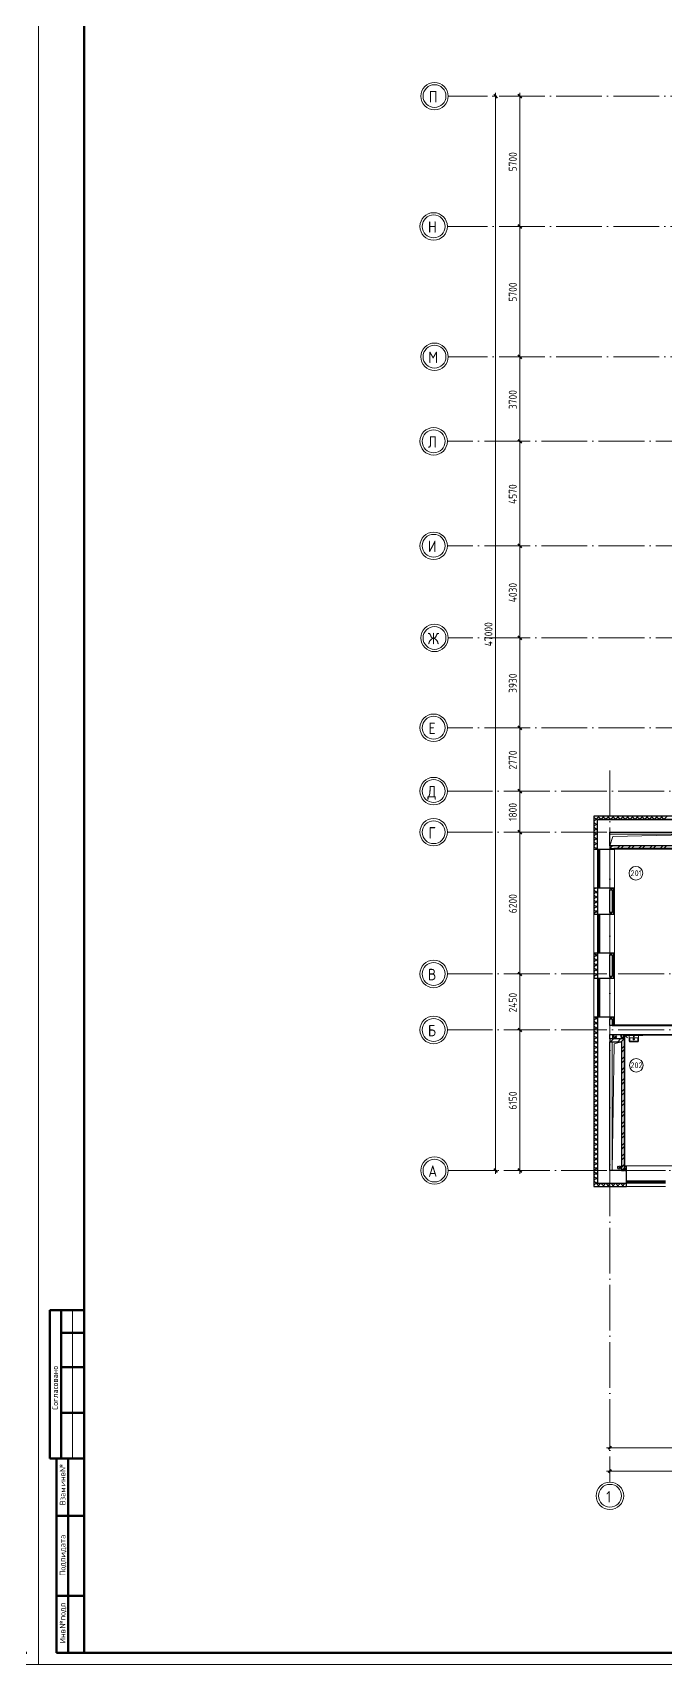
# Model space of a CAD drawing. Header units: millimetres. Extents: x -88595 to 880822, y -1054509 to -148035.
# Drawn here: x 240113 to 267787, y -304452 to -233074 of the extents above; entities that cross this region are included whole.
import ezdxf

# ---------------------------------------------------------------- set-up
doc = ezdxf.new("R2010")
doc.units = ezdxf.units.MM
doc.linetypes.add('ADSK_Линия сетки', pattern=[25, 20, -2.5, 0, -2.5])
for name, color, linetype, lineweight in [('_ Окна', 7, 'Continuous', 30), ('Марки помещений', 7, 'Continuous', 20), ('Оборудование', 7, 'Continuous', 18), ('Ограждение', 7, 'Continuous', 9), ('Окна', 7, 'Continuous', 9), ('Оси', 7, 'Continuous', 9), ('Основные надписи', 7, 'Continuous', 30), ('Перекрытие', 7, 'Continuous', 18), ('Размеры', 7, 'Continuous', 9), ('Стены внутренние', 7, 'Continuous', 18), ('Стены наружные', 7, 'Continuous', 18), ('Стены штриховка', 7, 'Continuous', 9), ('Тонкие линии', 7, 'Continuous', 18), ('Узлы', 7, 'Continuous', 18)]:
    doc.layers.add(name, color=color, linetype=linetype, lineweight=lineweight)
doc.styles.add('GOST Common_1', font='GOST_Common.ttf', dxfattribs={"width": 0.9, "height": 500})
doc.styles.add('GOST Common_2', font='GOST_Common.ttf', dxfattribs={"width": 0.9, "height": 350})
doc.styles.add('GOST Common_3', font='GOST_Common.ttf', dxfattribs={"width": 0.9, "height": 2.5})
doc.styles.add('GOST Common_4', font='GOST_Common.ttf', dxfattribs={"width": 0.9, "height": 3.5})

# ---------------------------------------------------------------- blocks, each defined once
blk = doc.blocks.new('ADSK_Рамка - Форма 3-3616731-План подвала_')
at = {"layer": 'Основные надписи', "lineweight": 50}
for p, q in [((-1361, 687.5), (-1361, -143.5)), ((-1376, 6.5), (-1376, -58.5)), ((-1376, 6.5), (-1361, 6.5)), ((-1371, 6.5), (-1371, -58.5)), ((-1371, -3.5), (-1361, -3.5)), ((-1371, -18.5), (-1361, -18.5)), ((-1371, -38.5), (-1361, -38.5)), ((-1376, -58.5), (-1361, -58.5)), ((-1373, -58.5), (-1373, -143.5)), ((-1373, -58.5), (-1361, -58.5)), ((-1368, -58.5), (-1368, -143.5)), ((-1373, -83.5), (-1361, -83.5)), ((-1373, -118.5), (-1361, -118.5)), ((-1373, -143.5), (-1361, -143.5)), ((-1361, -143.5), (-197, -143.5))]:
    blk.add_line(p, q, dxfattribs=at)
at = {"layer": 'Тонкие линии', "lineweight": 20}
for p, q in [((-1381, 692.5), (-1381, -148.5)), ((-192, 692.5), (-192, -148.5)), ((-1366, 6.5), (-1366, -58.5)), ((-192, -148.5), (-1381, -148.5))]:
    blk.add_line(p, q, dxfattribs=at)
at = {"layer": 'Основные надписи', "lineweight": 9, "char_height": 2.5, "attachment_point": 1, "rotation": 90, "style": 'GOST Common_4'}
for s, insert, width in [('Согласовано', (-1374.91, -37.14), 21.5734), ('\\fGOST Common|b0|i0|c204|p34|;\\W.9;№', (-1371.63, -64.35), 3.319), ('инв', (-1371.63, -70.6), 5.8443), ('. ', (-1371.63, -65.78), 1.7316), ('Взам', (-1371.63, -78.94), 8.3696), ('. ', (-1371.63, -72.03), 1.7316), ('дата', (-1371.63, -99.36), 8.7304), ('Подп', (-1371.63, -109.78), 8.0089), ('\\fGOST Common|b0|i0|c204|p34|;\\W.9; ', (-1371.63, -100.13), 0.938), ('\\fGOST Common|b0|i0|c204|p34|;\\W.9;и', (-1371.63, -101.74), 1.9481), ('. ', (-1371.63, -103.17), 1.7316), ('подл', (-1371.63, -129.31), 7.7924), ('\\fGOST Common|b0|i0|c204|p34|;\\W.9;.', (-1371.63, -122.88), 0.7937), ('\\fGOST Common|b0|i0|c204|p34|;\\W.9;№', (-1371.63, -132.82), 3.319), ('\\fGOST Common|b0|i0|c204|p34|;\\W.9; ', (-1371.63, -130.08), 0.938), ('Инв', (-1371.63, -139.25), 6.0608), ('. ', (-1371.63, -134.25), 1.7316)]:
    blk.add_mtext(s, dxfattribs=dict(at, insert=insert, width=width))
blk = doc.blocks.new('2 этаж')
at = {"lineweight": 18}
for p, q in [((298998, 659667), (294698, 659667)), ((294698, 659167), (294830, 659567)), ((294830, 659567), (298998, 659667)), ((294788, 644957), (294788, 650592)), ((294788, 644957), (294886, 650497)), ((295165, 650878), (294806, 650912)), ((294806, 650712), (294806, 650912)), ((294865, 650849), (294835, 650849)), ((294835, 650849), (294835, 650729)), ((294868, 650796), (294835, 650796)), ((294835, 650729), (294871, 650729)), ((294886, 650497), (295206, 650592)), ((294888, 650816), (294888, 650826)), ((294898, 650756), (294898, 650766)), ((294995, 650849), (294935, 650778)), ((294935, 650729), (294935, 650849)), ((294995, 650729), (294959, 650806)), ((295206, 650712), (295165, 650878)), ((295030, 645058), (295030, 645120)), ((295087, 645058), (295087, 645120)), ((295137, 645149), (295107, 645149)), ((295107, 645149), (295107, 645029)), ((295141, 645096), (295107, 645096)), ((295107, 645029), (295144, 645029)), ((295161, 645116), (295161, 645126)), ((295171, 645056), (295171, 645066))]:
    blk.add_line(p, q, dxfattribs=at)
for centre, radius, start, end in [((294865, 650826), 23.3, 0, 90), ((294868, 650816), 20, 270, 0), ((294868, 650766), 30, 0, 90), ((294871, 650756), 26.7, 270, 0), ((295059, 645120), 28.7, 0, 180), ((295059, 645058), 28.7, 180, 0), ((295137, 645126), 23.3, 0, 90), ((295141, 645116), 20, 270, 0), ((295141, 645066), 30, 0, 90), ((295144, 645056), 26.7, 270, 0)]:
    blk.add_arc(centre, radius, start, end, dxfattribs=at)
at = {"layer": '_ Окна'}
for p, q in [((294158, 659017), (294158, 658992)), ((294158, 658992), (294216, 658992)), ((294216, 658992), (294216, 659017)), ((294216, 657342), (294158, 657342)), ((294158, 657342), (294158, 657317)), ((294216, 657317), (294216, 657342)), ((294158, 656167), (294158, 656142)), ((294158, 656142), (294216, 656142)), ((294216, 656142), (294216, 656167)), ((294216, 654492), (294158, 654492)), ((294158, 654492), (294158, 654467)), ((294216, 654467), (294216, 654492)), ((294158, 653367), (294158, 653342)), ((294158, 653342), (294216, 653342)), ((294216, 653342), (294216, 653367)), ((294216, 651692), (294158, 651692)), ((294158, 651692), (294158, 651667)), ((294216, 651667), (294216, 651692)), ((295448, 644475), (295423, 644475)), ((295423, 644417), (295448, 644417)), ((295448, 644417), (295448, 644475)), ((297123, 644475), (297098, 644475)), ((297098, 644475), (297098, 644417)), ((297098, 644417), (297123, 644417))]:
    blk.add_line(p, q, dxfattribs=at)
at = {"layer": '_ Окна', "lineweight": 18}
for p, q in [((294216, 658992), (294158, 658992)), ((294158, 658992), (294158, 658932)), ((294158, 658932), (294175, 658928)), ((294175, 658946), (294216, 658946)), ((294175, 658934), (294175, 658946)), ((294216, 658954), (294216, 658992)), ((294175, 657406), (294158, 657401)), ((294158, 657401), (294158, 657342)), ((294175, 657388), (294175, 657400)), ((294158, 657342), (294216, 657342)), ((294216, 657388), (294175, 657388)), ((294216, 657342), (294216, 657380)), ((294216, 656142), (294158, 656142)), ((294158, 656142), (294158, 656082)), ((294158, 656082), (294175, 656078)), ((294175, 656096), (294216, 656096)), ((294175, 656084), (294175, 656096)), ((294216, 656104), (294216, 656142)), ((294175, 654556), (294158, 654551)), ((294158, 654551), (294158, 654492)), ((294175, 654538), (294175, 654550)), ((294216, 654538), (294175, 654538)), ((294158, 654492), (294216, 654492)), ((294216, 654492), (294216, 654530)), ((294216, 653342), (294158, 653342)), ((294158, 653342), (294158, 653282)), ((294158, 653282), (294175, 653278)), ((294175, 653296), (294216, 653296)), ((294175, 653284), (294175, 653296)), ((294216, 653304), (294216, 653342)), ((294175, 651756), (294158, 651751)), ((294158, 651751), (294158, 651692)), ((294158, 651692), (294216, 651692)), ((294175, 651738), (294175, 651750)), ((294216, 651738), (294175, 651738)), ((294216, 651692), (294216, 651730)), ((295486, 644475), (295448, 644475)), ((295448, 644475), (295448, 644417)), ((295448, 644417), (295507, 644417)), ((295494, 644434), (295494, 644475)), ((295506, 644434), (295494, 644434)), ((295507, 644417), (295512, 644434)), ((297034, 644434), (297038, 644417)), ((297038, 644417), (297098, 644417)), ((297052, 644434), (297040, 644434)), ((297052, 644475), (297052, 644434)), ((297098, 644475), (297060, 644475)), ((297098, 644417), (297098, 644475))]:
    blk.add_line(p, q, dxfattribs=at)
at = {"layer": 'Марки помещений'}
for centre in [(295833, 657962), (295851, 649560)]:
    blk.add_circle(centre, 300, dxfattribs=at)
at = {"layer": 'Оборудование'}
for p, q in [((295253, 650784), (295235, 650784)), ((295235, 650784), (295235, 650772)), ((295235, 650772), (295253, 650772)), ((295255, 650786), (295253, 650784)), ((295253, 650784), (295253, 650772)), ((295253, 650772), (295255, 650770)), ((295260, 650791), (295255, 650791)), ((295255, 650791), (295255, 650783)), ((295271, 650788), (295255, 650788)), ((295255, 650788), (295255, 650768)), ((295255, 650773), (295255, 650727)), ((295255, 650768), (295271, 650768)), ((295255, 650727), (295260, 650727)), ((295260, 650783), (295260, 650791)), ((295260, 650727), (295260, 650773)), ((295307, 650912), (295271, 650912)), ((295271, 650912), (295271, 650712)), ((295271, 650712), (295307, 650712)), ((295308, 650712), (295308, 650911)), ((295318, 650905), (295308, 650905)), ((295308, 650719), (295318, 650719)), ((295318, 650884), (295319, 650884)), ((295319, 650884), (295318, 650884)), ((295319, 650740), (295318, 650740)), ((295319, 650740), (295318, 650740)), ((295319, 650719), (295319, 650904)), ((295326, 650893), (295320, 650893)), ((295320, 650731), (295326, 650731)), ((295326, 650912), (295467, 650770)), ((295326, 650731), (295326, 650893)), ((295328, 650808), (295326, 650808)), ((295326, 650740), (295328, 650740)), ((295328, 650804), (295328, 650808)), ((295328, 650804), (295328, 650744)), ((295328, 650740), (295328, 650744))]:
    blk.add_line(p, q, dxfattribs=at)
for points, knots in [([(295308, 650911), (295308, 650911), (295308, 650911), (295308, 650911), (295308, 650911), (295307, 650911), (295307, 650911), (295307, 650911), (295307, 650912), (295307, 650912)], [-1, -1, -1, -1, -0.833333, -0.75, -0.583333, -0.458333, -0.333333, -0.166667, 0, 0, 0, 0]), ([(295307, 650712), (295307, 650712), (295307, 650712), (295307, 650712), (295307, 650712), (295308, 650712), (295308, 650712), (295308, 650712), (295308, 650712), (295308, 650712)], [0, 0, 0, 0, 0.166667, 0.333333, 0.458333, 0.583333, 0.708333, 0.833333, 1, 1, 1, 1]), ([(295319, 650904), (295319, 650904), (295318, 650904), (295318, 650904), (295318, 650904), (295318, 650904), (295318, 650904), (295318, 650904), (295318, 650904), (295318, 650905), (295318, 650905)], [-1, -1, -1, -1, -0.833333, -0.75, -0.666667, -0.583333, -0.458333, -0.333333, -0.166667, 0, 0, 0, 0]), ([(295318, 650719), (295318, 650719), (295318, 650719), (295318, 650719), (295318, 650719), (295318, 650719), (295318, 650719), (295318, 650719), (295318, 650719), (295319, 650719), (295319, 650719)], [0, 0, 0, 0, 0.166667, 0.333333, 0.458333, 0.583333, 0.666667, 0.75, 0.833333, 1, 1, 1, 1]), ([(295320, 650893), (295320, 650893), (295320, 650893), (295319, 650893), (295319, 650893), (295319, 650893), (295319, 650893), (295319, 650893), (295319, 650893), (295319, 650893), (295319, 650894), (295319, 650894), (295319, 650894)], [-1, -1, -1, -1, -0.833333, -0.75, -0.666667, -0.583333, -0.5, -0.416667, -0.333333, -0.25, -0.166667, 0, 0, 0, 0]), ([(295319, 650729), (295319, 650729), (295319, 650729), (295319, 650730), (295319, 650730), (295319, 650730), (295319, 650730), (295319, 650730), (295319, 650730), (295319, 650730), (295320, 650730), (295320, 650731), (295320, 650731)], [0, 0, 0, 0, 0.166667, 0.25, 0.333333, 0.416667, 0.5, 0.583333, 0.666667, 0.75, 0.833333, 1, 1, 1, 1])]:
    blk.add_open_spline(points, degree=3, knots=knots, dxfattribs=at)
at = {"layer": 'Ограждение'}
for p, q in [((294248, 659017), (294248, 657317)), ((294698, 659017), (294698, 657317)), ((294883, 659017), (294898, 659017)), ((294898, 659027), (294898, 651321)), ((294898, 659022), (300623, 659022)), ((294898, 659017), (294898, 657317)), ((294898, 657317), (294883, 657317)), ((294248, 656167), (294248, 654467)), ((294698, 656167), (294698, 654467)), ((294883, 656167), (294898, 656167)), ((294898, 656167), (294898, 654467)), ((294898, 654467), (294883, 654467)), ((294248, 653367), (294248, 651667)), ((294698, 653367), (294698, 651667)), ((294883, 653367), (294898, 653367)), ((294898, 653367), (294898, 651667)), ((294898, 651667), (294883, 651667)), ((300628, 651327), (294898, 651327)), ((295351, 645157), (295351, 650882)), ((296141, 650887), (301538, 650887)), ((295341, 644957), (295341, 645057)), ((295346, 645157), (303128, 645157)), ((295423, 645142), (295423, 645157)), ((295423, 645157), (297123, 645157)), ((295423, 644957), (297123, 644957)), ((295423, 644507), (297123, 644507))]:
    blk.add_line(p, q, dxfattribs=at)
at = {"layer": 'Окна'}
for p, q in [((294158, 658932), (294158, 657401)), ((294175, 658202), (294175, 658934)), ((294175, 658934), (294216, 658934)), ((294216, 658182), (294216, 658954)), ((294216, 658954), (294233, 658954)), ((294233, 658954), (294233, 658182)), ((294175, 658132), (294175, 658202)), ((294216, 658202), (294175, 658202)), ((294175, 657400), (294175, 658132)), ((294175, 658132), (294216, 658132)), ((294216, 658152), (294216, 658182)), ((294233, 658182), (294216, 658182)), ((294216, 657380), (294216, 658152)), ((294216, 658152), (294233, 658152)), ((294233, 658182), (294233, 658152)), ((294233, 658152), (294233, 657380)), ((294216, 657400), (294175, 657400)), ((294233, 657380), (294216, 657380)), ((294158, 656082), (294158, 654551)), ((294175, 655352), (294175, 656084)), ((294175, 656084), (294216, 656084)), ((294216, 655332), (294216, 656104)), ((294216, 656104), (294233, 656104)), ((294233, 656104), (294233, 655332)), ((294175, 655282), (294175, 655352)), ((294216, 655352), (294175, 655352)), ((294175, 654550), (294175, 655282)), ((294175, 655282), (294216, 655282)), ((294216, 655302), (294216, 655332)), ((294233, 655332), (294216, 655332)), ((294216, 654530), (294216, 655302)), ((294216, 655302), (294233, 655302)), ((294233, 655332), (294233, 655302)), ((294233, 655302), (294233, 654530)), ((294216, 654550), (294175, 654550)), ((294233, 654530), (294216, 654530)), ((294158, 653282), (294158, 651751)), ((294175, 652552), (294175, 653284)), ((294175, 653284), (294216, 653284)), ((294216, 652532), (294216, 653304)), ((294216, 653304), (294233, 653304)), ((294233, 653304), (294233, 652532)), ((294175, 652482), (294175, 652552)), ((294216, 652552), (294175, 652552)), ((294175, 651750), (294175, 652482)), ((294175, 652482), (294216, 652482)), ((294216, 652502), (294216, 652532)), ((294233, 652532), (294216, 652532)), ((294216, 651730), (294216, 652502)), ((294216, 652502), (294233, 652502)), ((294233, 652532), (294233, 652502)), ((294233, 652502), (294233, 651730)), ((294216, 651750), (294175, 651750)), ((294233, 651730), (294216, 651730)), ((295486, 644492), (296258, 644492)), ((295486, 644475), (295486, 644492)), ((296258, 644475), (295486, 644475)), ((295506, 644434), (295506, 644475)), ((296238, 644434), (295506, 644434)), ((295507, 644417), (297038, 644417)), ((296238, 644475), (296238, 644434)), ((296308, 644434), (296238, 644434)), ((296258, 644492), (296288, 644492)), ((296258, 644492), (296258, 644475)), ((296288, 644475), (296258, 644475)), ((296288, 644492), (297060, 644492)), ((296288, 644475), (296288, 644492)), ((297060, 644475), (296288, 644475)), ((296308, 644434), (296308, 644475)), ((297040, 644434), (296308, 644434)), ((297040, 644475), (297040, 644434)), ((297060, 644492), (297060, 644475))]:
    blk.add_line(p, q, dxfattribs=at)
at = {"layer": 'Оси', "linetype": 'ADSK_Линия сетки', "ltscale": 100}
for p, q in [((359348, 691957), (287625, 691957)), ((359348, 686257), (287587, 686257)), ((359348, 680557), (287625, 680557)), ((333705, 676857), (287587, 676857)), ((333705, 672287), (287587, 672287)), ((333705, 668257), (287625, 668257)), ((333705, 664327), (287587, 664327)), ((294698, 662457), (294698, 631330)), ((364565, 661557), (287587, 661557)), ((364565, 659757), (287587, 659757)), ((364565, 653557), (287587, 653557)), ((364565, 651107), (287587, 651107)), ((364565, 644957), (287625, 644957))]:
    blk.add_line(p, q, dxfattribs=at)
at = {"layer": 'Оси', "lineweight": 20}
for centre, radius, start, end in [((287025, 691957), 600, 90, 270), ((287025, 691957), 500, 90, 270), ((287025, 691957), 600, 270, 90), ((287025, 691957), 500, 270, 90), ((286987, 686257), 600, 90, 270), ((286987, 686257), 500, 90, 270), ((286987, 686257), 600, 270, 90), ((286987, 686257), 500, 270, 90), ((287025, 680557), 600, 90, 270), ((287025, 680557), 500, 90, 270), ((287025, 680557), 600, 270, 90), ((287025, 680557), 500, 270, 90), ((286987, 676857), 600, 90, 270), ((286987, 676857), 600, 270, 90), ((286987, 676857), 500, 90, 270), ((286987, 676857), 500, 270, 90), ((286987, 672287), 600, 90, 270), ((286987, 672287), 500, 90, 270), ((286987, 672287), 600, 270, 90), ((286987, 672287), 500, 270, 90), ((287025, 668257), 600, 90, 270), ((287025, 668257), 600, 270, 90), ((287025, 668257), 500, 90, 270), ((287025, 668257), 500, 270, 90), ((286987, 664327), 600, 90, 270), ((286987, 664327), 500, 90, 270), ((286987, 664327), 600, 270, 90), ((286987, 664327), 500, 270, 90), ((286987, 661557), 600, 90, 270), ((286987, 661557), 500, 90, 270), ((286987, 661557), 600, 270, 90), ((286987, 661557), 500, 270, 90), ((286987, 659757), 600, 90, 270), ((286987, 659757), 500, 90, 270), ((286987, 659757), 600, 270, 90), ((286987, 659757), 500, 270, 90), ((286987, 653557), 600, 90, 270), ((286987, 653557), 500, 90, 270), ((286987, 653557), 600, 270, 90), ((286987, 653557), 500, 270, 90), ((286987, 651107), 600, 90, 270), ((286987, 651107), 600, 270, 90), ((286987, 651107), 500, 90, 270), ((286987, 651107), 500, 270, 90), ((287025, 644957), 600, 90, 270), ((287025, 644957), 500, 90, 270), ((287025, 644957), 600, 270, 90), ((287025, 644957), 500, 270, 90), ((294698, 630730), 600, 0, 180), ((294698, 630730), 500, 0, 180), ((294698, 630730), 600, 180, 0), ((294698, 630730), 500, 180, 0)]:
    blk.add_arc(centre, radius, start, end, dxfattribs=at)
at = {"layer": 'Перекрытие', "color": 49, "ltscale": 100, "true_color": 0x464646}
for p, q in [((294698, 659667), (298998, 659667)), ((294788, 644957), (294788, 650592)), ((294806, 650712), (294806, 650912))]:
    blk.add_line(p, q, dxfattribs=at)
at = {"layer": 'Размеры', "lineweight": 20}
for p, q in [((289698, 691957), (289548, 691957)), ((289698, 644807), (289698, 692107)), ((289698, 691957), (289748, 691957)), ((290760, 691957), (290610, 691957)), ((290760, 686257), (290760, 692107)), ((290760, 691957), (290810, 691957)), ((290760, 686257), (290610, 686257)), ((290760, 686257), (290610, 686257)), ((290760, 680557), (290760, 686257)), ((290760, 686257), (290810, 686257)), ((290760, 686257), (290810, 686257)), ((290760, 680557), (290610, 680557)), ((290760, 680557), (290610, 680557)), ((290760, 676857), (290760, 680557)), ((290760, 680557), (290810, 680557)), ((290760, 680557), (290810, 680557)), ((290760, 676857), (290610, 676857)), ((290760, 676857), (290610, 676857)), ((290760, 672287), (290760, 676857)), ((290760, 676857), (290810, 676857)), ((290760, 676857), (290810, 676857)), ((290760, 672287), (290610, 672287)), ((290760, 672287), (290610, 672287)), ((290760, 668257), (290760, 672287)), ((290760, 672287), (290810, 672287)), ((290760, 672287), (290810, 672287)), ((290760, 668257), (290610, 668257)), ((290760, 668257), (290610, 668257)), ((290760, 664327), (290760, 668257)), ((290760, 668257), (290810, 668257)), ((290760, 668257), (290810, 668257)), ((290760, 664327), (290610, 664327)), ((290760, 664327), (290610, 664327)), ((290760, 661557), (290760, 664327)), ((290760, 664327), (290810, 664327)), ((290760, 664327), (290810, 664327)), ((290760, 661557), (290610, 661557)), ((290760, 661557), (290610, 661557)), ((290760, 659757), (290760, 661557)), ((290760, 661557), (290810, 661557)), ((290760, 661557), (290810, 661557)), ((290760, 659757), (290610, 659757)), ((290760, 659757), (290610, 659757)), ((290760, 653557), (290760, 659757)), ((290760, 659757), (290810, 659757)), ((290760, 659757), (290810, 659757)), ((290760, 653557), (290610, 653557)), ((290760, 653557), (290610, 653557)), ((290760, 651107), (290760, 653557)), ((290760, 653557), (290810, 653557)), ((290760, 653557), (290810, 653557)), ((290760, 651107), (290610, 651107)), ((290760, 651107), (290610, 651107)), ((290760, 644807), (290760, 651107)), ((290760, 651107), (290810, 651107)), ((290760, 651107), (290810, 651107)), ((289698, 644957), (289548, 644957)), ((289698, 644957), (289748, 644957)), ((290760, 644957), (290610, 644957)), ((290760, 644957), (290810, 644957)), ((294548, 632828), (300848, 632828)), ((294698, 632828), (294698, 632978)), ((294698, 632828), (294698, 632778)), ((294548, 631809), (362448, 631809)), ((294698, 631809), (294698, 631959)), ((294698, 631809), (294698, 631759))]:
    blk.add_line(p, q, dxfattribs=at)
at = {"layer": 'Размеры', "lineweight": 40}
for p, q in [((289698, 691957), (289627, 692027)), ((289698, 691957), (289769, 691886)), ((290760, 691957), (290690, 692027)), ((290760, 691957), (290831, 691886)), ((290760, 686257), (290690, 686327)), ((290760, 686257), (290690, 686327)), ((290760, 686257), (290831, 686186)), ((290760, 686257), (290831, 686186)), ((290760, 680557), (290690, 680627)), ((290760, 680557), (290690, 680627)), ((290760, 680557), (290831, 680486)), ((290760, 680557), (290831, 680486)), ((290760, 676857), (290690, 676927)), ((290760, 676857), (290690, 676927)), ((290760, 676857), (290831, 676786)), ((290760, 676857), (290831, 676786)), ((290760, 672287), (290690, 672357)), ((290760, 672287), (290690, 672357)), ((290760, 672287), (290831, 672216)), ((290760, 672287), (290831, 672216)), ((290760, 668257), (290690, 668327)), ((290760, 668257), (290690, 668327)), ((290760, 668257), (290831, 668186)), ((290760, 668257), (290831, 668186)), ((290760, 664327), (290690, 664397)), ((290760, 664327), (290690, 664397)), ((290760, 664327), (290831, 664256)), ((290760, 664327), (290831, 664256)), ((290760, 661557), (290690, 661627)), ((290760, 661557), (290690, 661627)), ((290760, 661557), (290831, 661486)), ((290760, 661557), (290831, 661486)), ((290760, 659757), (290690, 659827)), ((290760, 659757), (290690, 659827)), ((290760, 659757), (290831, 659686)), ((290760, 659757), (290831, 659686)), ((290760, 653557), (290690, 653627)), ((290760, 653557), (290690, 653627)), ((290760, 653557), (290831, 653486)), ((290760, 653557), (290831, 653486)), ((290760, 651107), (290690, 651177)), ((290760, 651107), (290690, 651177)), ((290760, 651107), (290831, 651036)), ((290760, 651107), (290831, 651036)), ((289698, 644957), (289627, 645027)), ((289698, 644957), (289769, 644886)), ((290760, 644957), (290690, 645027)), ((290760, 644957), (290831, 644886)), ((294698, 632828), (294627, 632757)), ((294698, 632828), (294768, 632898)), ((294698, 631809), (294627, 631739)), ((294698, 631809), (294768, 631880))]:
    blk.add_line(p, q, dxfattribs=at)
at = {"layer": 'Стены внутренние', "lineweight": 30}
for p, q in [((301373, 660459), (293996, 660459)), ((293996, 660459), (293996, 659017)), ((301373, 660307), (294148, 660307)), ((294148, 660307), (301373, 660307)), ((294148, 659017), (294148, 660307)), ((294698, 659167), (294698, 659757)), ((294698, 659757), (298998, 659757)), ((293996, 659017), (294698, 659017)), ((294698, 657317), (293996, 657317)), ((293996, 657317), (293996, 656167)), ((294148, 657317), (294148, 656167)), ((294698, 656242), (294698, 657242)), ((293996, 656167), (294698, 656167)), ((294698, 654467), (293996, 654467)), ((293996, 654467), (293996, 653367)), ((294148, 654467), (294148, 653367)), ((294698, 653442), (294698, 654392)), ((293996, 653367), (294698, 653367)), ((294698, 651667), (293996, 651667)), ((293996, 651667), (293996, 644255)), ((294148, 651667), (294148, 644407)), ((294698, 651302), (294698, 651592)), ((294798, 651302), (294698, 651302)), ((294873, 651302), (294873, 651302)), ((294698, 650712), (294698, 650912)), ((294698, 650912), (295271, 650912)), ((294698, 644957), (294698, 650592)), ((295307, 650912), (295326, 650912)), ((295341, 650912), (296141, 650912)), ((295206, 644957), (294698, 644957)), ((295348, 644957), (295326, 644957)), ((295423, 644255), (295423, 644957)), ((293996, 644255), (295423, 644255)), ((294148, 644407), (295423, 644407))]:
    blk.add_line(p, q, dxfattribs=at)
at = {"layer": 'Стены внутренние', "linetype": 'Continuous', "lineweight": 9}
for p, q in [((293998, 660434), (294020, 660457)), ((294103, 660307), (293998, 660412)), ((293998, 660222), (294082, 660307)), ((294082, 660307), (294232, 660457)), ((294148, 660262), (294103, 660307)), ((294315, 660307), (294165, 660457)), ((294294, 660307), (294444, 660457)), ((294527, 660307), (294377, 660457)), ((294466, 660457), (294465, 660459)), ((294506, 660307), (294656, 660457)), ((294739, 660307), (294589, 660457)), ((294718, 660307), (294868, 660457)), ((294952, 660307), (294802, 660457)), ((294930, 660307), (295080, 660457)), ((295164, 660307), (295014, 660457)), ((295142, 660307), (295292, 660457)), ((295376, 660307), (295226, 660457)), ((295354, 660307), (295504, 660457)), ((295588, 660307), (295438, 660457)), ((295567, 660307), (295717, 660457)), ((295800, 660307), (295650, 660457)), ((295779, 660307), (295929, 660457)), ((295791, 660459), (295790, 660457)), ((296012, 660307), (295862, 660457)), ((295874, 660457), (295873, 660459)), ((295991, 660307), (296141, 660457)), ((296224, 660307), (296074, 660457)), ((296203, 660307), (296353, 660457)), ((296436, 660307), (296286, 660457)), ((296415, 660307), (296565, 660457)), ((296460, 660457), (296459, 660459)), ((296649, 660307), (296499, 660457)), ((296612, 660459), (296611, 660457)), ((296627, 660307), (296777, 660457)), ((296861, 660307), (296711, 660457)), ((296839, 660307), (296989, 660457)), ((296847, 660459), (296845, 660457)), ((297073, 660307), (296923, 660457)), ((297052, 660307), (297202, 660457)), ((293997, 660218), (293998, 660218)), ((293997, 659608), (293998, 659608)), ((294148, 660050), (293998, 660200)), ((293998, 660010), (294148, 660160)), ((294148, 659838), (293998, 659988)), ((293998, 659798), (294148, 659948)), ((294148, 659626), (293998, 659775)), ((293998, 659586), (294148, 659736)), ((294148, 659414), (293998, 659563)), ((293998, 659033), (293996, 659036)), ((293997, 659405), (293998, 659405)), ((293997, 659100), (293998, 659100)), ((293998, 659374), (294148, 659524)), ((294148, 659201), (293998, 659351)), ((293998, 659162), (294148, 659312)), ((294120, 659017), (293998, 659138)), ((294007, 659017), (294006, 659019)), ((294066, 659019), (294148, 659100)), ((293997, 657170), (293998, 657170)), ((293997, 656865), (293998, 656865)), ((293998, 657253), (294060, 657315)), ((294148, 657080), (293998, 657230)), ((293998, 657041), (294148, 657190)), ((294148, 656868), (293998, 657018)), ((293998, 656829), (294148, 656978)), ((294148, 656656), (293998, 656805)), ((293998, 656617), (294148, 656766)), ((294148, 657292), (294123, 657317)), ((293997, 656255), (293998, 656255)), ((294148, 656444), (293998, 656593)), ((293998, 656405), (294148, 656554)), ((294148, 656232), (293998, 656381)), ((293998, 656193), (294148, 656342)), ((293998, 656169), (293998, 656169)), ((293997, 654020), (293998, 654020)), ((293998, 654283), (294148, 654433)), ((294148, 654110), (293998, 654260)), ((293998, 654071), (294148, 654221)), ((294148, 653898), (293998, 654048)), ((293998, 653859), (294148, 654008)), ((294148, 653686), (293998, 653835)), ((294148, 654322), (294005, 654465)), ((293997, 653817), (293998, 653817)), ((293997, 653512), (293998, 653512)), ((293998, 653647), (294148, 653796)), ((294148, 653474), (293998, 653623)), ((293998, 653435), (294148, 653584)), ((294041, 653369), (293998, 653411)), ((294142, 653367), (294148, 653372)), ((293997, 651582), (293998, 651582)), ((293997, 651277), (293998, 651277)), ((293998, 651525), (294139, 651667)), ((294148, 651353), (293998, 651503)), ((293998, 651313), (294148, 651463)), ((294148, 651140), (293998, 651290)), ((293998, 651101), (294148, 651251)), ((294148, 650928), (293998, 651078)), ((293998, 650889), (294148, 651039)), ((294028, 651665), (294028, 651665)), ((294148, 651565), (294048, 651665)), ((293997, 650905), (293996, 650908)), ((293998, 650700), (293996, 650705)), ((293997, 650667), (293998, 650667)), ((293997, 650464), (293998, 650464)), ((294148, 650716), (293998, 650866)), ((293998, 650676), (294148, 650826)), ((294148, 650504), (293998, 650654)), ((293998, 650464), (294148, 650614)), ((294148, 650292), (293998, 650442)), ((293998, 650252), (294148, 650402)), ((293998, 650242), (293996, 650237)), ((293997, 650159), (293998, 650159)), ((293997, 649550), (293998, 649550)), ((294148, 650080), (293998, 650230)), ((293998, 650040), (294148, 650190)), ((294148, 649868), (293998, 650018)), ((293998, 649828), (294148, 649978)), ((294148, 649655), (293998, 649805)), ((293998, 649616), (294148, 649766)), ((293998, 649632), (293998, 649632)), ((294148, 649443), (293998, 649593)), ((293998, 649404), (294148, 649554)), ((293997, 649347), (293998, 649347)), ((293997, 649042), (293998, 649042)), ((294148, 649231), (293998, 649381)), ((293998, 649191), (294148, 649341)), ((294148, 649019), (293998, 649169)), ((293998, 648979), (294148, 649129)), ((294148, 648807), (293998, 648957)), ((293998, 648767), (294148, 648917)), ((293998, 648819), (293996, 648815)), ((293998, 648465), (293996, 648470)), ((293997, 648432), (293998, 648432)), ((293997, 648229), (293998, 648229)), ((294148, 648595), (293998, 648745)), ((293998, 648555), (294148, 648705)), ((294148, 648383), (293998, 648533)), ((293998, 648343), (294148, 648493)), ((294148, 648171), (293998, 648321)), ((293998, 648131), (294148, 648281)), ((293997, 647924), (293998, 647924)), ((294148, 647958), (293998, 648108)), ((293998, 647919), (294148, 648069)), ((294148, 647746), (293998, 647896)), ((293998, 647707), (294148, 647857)), ((294148, 647534), (293998, 647684)), ((293998, 647494), (294148, 647644)), ((294148, 647322), (293998, 647472)), ((293998, 647282), (294148, 647432)), ((293997, 647315), (293998, 647315)), ((293997, 647111), (293998, 647111)), ((293997, 646807), (293998, 646807)), ((294148, 647110), (293998, 647260)), ((293998, 647070), (294148, 647220)), ((294148, 646898), (293998, 647048)), ((293998, 646858), (294148, 647008)), ((294148, 646686), (293998, 646836)), ((293998, 646646), (294148, 646796)), ((293998, 646231), (293996, 646235)), ((293998, 646584), (293997, 646582)), ((293997, 646197), (293998, 646197)), ((293997, 645994), (293998, 645994)), ((294148, 646473), (293998, 646623)), ((293998, 646434), (294148, 646584)), ((294148, 646261), (293998, 646411)), ((293998, 646222), (294148, 646372)), ((294148, 646049), (293998, 646199)), ((293998, 646010), (294148, 646160)), ((294148, 645837), (293998, 645987)), ((293997, 645689), (293998, 645689)), ((293998, 645797), (294148, 645947)), ((294148, 645625), (293998, 645775)), ((293998, 645585), (294148, 645735)), ((294148, 645413), (293998, 645563)), ((293998, 645373), (294148, 645523)), ((294148, 645201), (293998, 645351)), ((293998, 645161), (294148, 645311)), ((293997, 645079), (293998, 645079)), ((293997, 644876), (293998, 644876)), ((293997, 644571), (293998, 644571)), ((294148, 644989), (293998, 645139)), ((293998, 644949), (294148, 645099)), ((294148, 644776), (293998, 644926)), ((293998, 644737), (294148, 644887)), ((294148, 644564), (293998, 644714)), ((293998, 644525), (294148, 644675)), ((294093, 644407), (293998, 644502)), ((293998, 644312), (294092, 644407)), ((294031, 644257), (293998, 644290)), ((294092, 644407), (294148, 644462)), ((294243, 644257), (294093, 644407)), ((294154, 644257), (294304, 644407)), ((294200, 644255), (294199, 644256)), ((294455, 644257), (294305, 644407)), ((294366, 644257), (294516, 644407)), ((294667, 644257), (294517, 644407)), ((294578, 644257), (294728, 644407)), ((294880, 644257), (294730, 644407)), ((294790, 644257), (294940, 644407)), ((295092, 644257), (294942, 644407)), ((295002, 644257), (295152, 644407)), ((295304, 644257), (295154, 644407)), ((295214, 644257), (295364, 644407)), ((295235, 644257), (295234, 644255)), ((295423, 644350), (295366, 644407))]:
    blk.add_line(p, q, dxfattribs=at)
at = {"layer": 'Стены внутренние'}
for p, q in [((293996, 657317), (293996, 659017)), ((294148, 657317), (294148, 659017)), ((293996, 654467), (293996, 656167)), ((294148, 654467), (294148, 656167)), ((293996, 651667), (293996, 653367)), ((294148, 651667), (294148, 653367)), ((295326, 650912), (295341, 650912)), ((297123, 644407), (295423, 644407)), ((297123, 644255), (295423, 644255))]:
    blk.add_line(p, q, dxfattribs=at)
at = {"layer": 'Стены наружные'}
for p, q in [((293991, 659017), (293991, 659567)), ((293996, 659567), (293991, 659567)), ((293991, 659017), (293996, 659017)), ((293991, 651667), (293991, 654467)), ((293991, 654467), (293996, 654467)), ((293996, 653917), (293991, 653917)), ((293996, 653367), (293991, 653367)), ((295206, 650712), (295206, 650912)), ((301453, 650912), (296141, 650912)), ((293991, 645309), (293991, 646609)), ((293991, 646609), (293996, 646609)), ((293991, 645309), (293996, 645309)), ((293991, 644709), (293991, 645109)), ((293991, 645109), (293996, 645109)), ((293996, 644709), (293991, 644709)), ((295333, 644972), (295341, 644972)), ((295333, 644957), (295333, 644972))]:
    blk.add_line(p, q, dxfattribs=at)
at = {"layer": 'Стены наружные', "linetype": 'Continuous', "lineweight": 9}
for p, q in [((294698, 659048), (294816, 659167)), ((294701, 659017), (294713, 659029)), ((294713, 659029), (294726, 659042)), ((294923, 659027), (294928, 659032)), ((294994, 659027), (294999, 659032)), ((295010, 659047), (295130, 659167)), ((295064, 659027), (295069, 659032)), ((295135, 659027), (295140, 659032)), ((295140, 659032), (295155, 659047)), ((295167, 659047), (295287, 659167)), ((295206, 659027), (295211, 659032)), ((295277, 659027), (295282, 659032)), ((295347, 659027), (295352, 659032)), ((295418, 659027), (295423, 659032)), ((295482, 659047), (295602, 659167)), ((295489, 659027), (295494, 659032)), ((295559, 659027), (295564, 659032)), ((295564, 659032), (295579, 659047)), ((295630, 659027), (295635, 659032)), ((295639, 659047), (295759, 659167)), ((295701, 659027), (295706, 659032)), ((295772, 659027), (295777, 659032)), ((295842, 659027), (295847, 659032)), ((295913, 659027), (295918, 659032)), ((295953, 659047), (296073, 659167)), ((295984, 659027), (295989, 659032)), ((295989, 659032), (296004, 659047)), ((296054, 659027), (296059, 659032)), ((296110, 659047), (296230, 659167)), ((296125, 659027), (296130, 659032)), ((296196, 659027), (296201, 659032)), ((296266, 659027), (296271, 659032)), ((296337, 659027), (296342, 659032)), ((296408, 659027), (296413, 659032)), ((296413, 659032), (296428, 659047)), ((296425, 659047), (296545, 659167)), ((296479, 659027), (296484, 659032)), ((296549, 659027), (296554, 659032)), ((296582, 659047), (296702, 659167)), ((296620, 659027), (296625, 659032)), ((296691, 659027), (296696, 659032)), ((296761, 659027), (296766, 659032)), ((296832, 659027), (296837, 659032)), ((296837, 659032), (296852, 659047)), ((296896, 659047), (297016, 659167)), ((296903, 659027), (296908, 659032)), ((296974, 659027), (296979, 659032)), ((297044, 659027), (297049, 659032)), ((297053, 659047), (297173, 659167)), ((297115, 659027), (297120, 659032)), ((294698, 657316), (294698, 657317)), ((294754, 657242), (294798, 657285)), ((294798, 657285), (294829, 657317)), ((294798, 657150), (294848, 657200)), ((294798, 657015), (294848, 657065)), ((294848, 657254), (294860, 657266)), ((294848, 657042), (294860, 657054)), ((294848, 656830), (294860, 656842)), ((294860, 657266), (294873, 657279)), ((294860, 657054), (294873, 657067)), ((294860, 656842), (294873, 656855)), ((294873, 657067), (294878, 657072)), ((294878, 657284), (294883, 657289)), ((294878, 657213), (294883, 657218)), ((294878, 657143), (294883, 657148)), ((294878, 657072), (294883, 657077)), ((294878, 657001), (294883, 657006)), ((294878, 656930), (294883, 656935)), ((294878, 656860), (294883, 656865)), ((294878, 656789), (294883, 656794)), ((294878, 656718), (294883, 656723)), ((294737, 656192), (294787, 656242)), ((294798, 656521), (294848, 656571)), ((294798, 656387), (294848, 656437)), ((294798, 656252), (294848, 656302)), ((294848, 656618), (294860, 656630)), ((294848, 656405), (294860, 656418)), ((294848, 656193), (294860, 656206)), ((294860, 656630), (294873, 656643)), ((294860, 656418), (294873, 656430)), ((294860, 656206), (294873, 656218)), ((294873, 656643), (294878, 656648)), ((294873, 656218), (294878, 656223)), ((294878, 656648), (294883, 656653)), ((294878, 656577), (294883, 656582)), ((294878, 656506), (294883, 656511)), ((294878, 656435), (294883, 656440)), ((294878, 656365), (294883, 656370)), ((294878, 656294), (294883, 656299)), ((294878, 656223), (294883, 656228)), ((294793, 654442), (294798, 654446)), ((294798, 654232), (294848, 654282)), ((294798, 654097), (294848, 654147)), ((294798, 653962), (294848, 654012)), ((294848, 654284), (294860, 654297)), ((294848, 654072), (294860, 654084)), ((294848, 653860), (294860, 653872)), ((294860, 654297), (294873, 654309)), ((294860, 654084), (294873, 654097)), ((294860, 653872), (294873, 653885)), ((294873, 654097), (294878, 654102)), ((294878, 654456), (294883, 654461)), ((294878, 654385), (294883, 654390)), ((294878, 654314), (294883, 654319)), ((294878, 654243), (294883, 654248)), ((294878, 654173), (294883, 654178)), ((294878, 654102), (294883, 654107)), ((294878, 654031), (294883, 654036)), ((294878, 653961), (294883, 653966)), ((294878, 653890), (294883, 653895)), ((294878, 653819), (294883, 653824)), ((294721, 653392), (294771, 653442)), ((294778, 653367), (294791, 653379)), ((294791, 653379), (294798, 653386)), ((294798, 653468), (294848, 653518)), ((294831, 653367), (294848, 653383)), ((294848, 653648), (294860, 653660)), ((294848, 653436), (294860, 653448)), ((294860, 653660), (294873, 653673)), ((294860, 653448), (294873, 653461)), ((294873, 653673), (294878, 653678)), ((294878, 653748), (294883, 653753)), ((294878, 653678), (294883, 653683)), ((294878, 653607), (294883, 653612)), ((294878, 653536), (294883, 653541)), ((294878, 653466), (294883, 653471)), ((294878, 653395), (294883, 653400)), ((294717, 651592), (294767, 651642)), ((294750, 651642), (294763, 651654)), ((294763, 651654), (294775, 651667)), ((294848, 651526), (294860, 651539)), ((294848, 651314), (294860, 651327)), ((294860, 651539), (294873, 651551)), ((294860, 651327), (294873, 651339)), ((294873, 651551), (294878, 651556)), ((294878, 651627), (294883, 651632)), ((294878, 651556), (294883, 651561)), ((294878, 651486), (294883, 651491)), ((294878, 651415), (294883, 651420)), ((294878, 651344), (294883, 651349)), ((294920, 651317), (294925, 651322)), ((294991, 651317), (294996, 651322)), ((295033, 651302), (295033, 651317)), ((295062, 651317), (295067, 651322)), ((295133, 651317), (295138, 651322)), ((295203, 651317), (295208, 651322)), ((295274, 651317), (295279, 651322)), ((295345, 651317), (295350, 651322)), ((295415, 651317), (295420, 651322)), ((295486, 651317), (295491, 651322)), ((295557, 651317), (295562, 651322)), ((295628, 651317), (295633, 651322)), ((295633, 651302), (295633, 651317)), ((295698, 651317), (295703, 651322)), ((295769, 651317), (295774, 651322)), ((295840, 651317), (295845, 651322)), ((295910, 651317), (295915, 651322)), ((295981, 651317), (295986, 651322)), ((296052, 651317), (296057, 651322)), ((296123, 651317), (296128, 651322)), ((296193, 651317), (296198, 651322)), ((296233, 651302), (296233, 651317)), ((296264, 651317), (296269, 651322)), ((296335, 651317), (296340, 651322)), ((296405, 651317), (296410, 651322)), ((296476, 651317), (296481, 651322)), ((296547, 651317), (296552, 651322)), ((296617, 651317), (296622, 651322)), ((296688, 651317), (296693, 651322)), ((296759, 651317), (296764, 651322)), ((296830, 651317), (296835, 651322)), ((296833, 651302), (296833, 651317)), ((296900, 651317), (296905, 651322)), ((296971, 651317), (296976, 651322)), ((297042, 651317), (297047, 651322)), ((297112, 651317), (297117, 651322)), ((294727, 650592), (294847, 650712)), ((295042, 650592), (295162, 650712)), ((295199, 650592), (295206, 650598)), ((295206, 650598), (295319, 650712)), ((295206, 650284), (295326, 650404)), ((295326, 650732), (295341, 650747)), ((295326, 650307), (295341, 650322)), ((295341, 650888), (295344, 650892)), ((295341, 650817), (295346, 650822)), ((295341, 650747), (295346, 650752)), ((295341, 650676), (295346, 650681)), ((295341, 650605), (295346, 650610)), ((295341, 650534), (295346, 650539)), ((295341, 650464), (295346, 650469)), ((295341, 650393), (295346, 650398)), ((295341, 650322), (295346, 650327)), ((295341, 650252), (295346, 650257)), ((295475, 650882), (295505, 650912)), ((295900, 650882), (295930, 650912)), ((296192, 650892), (296197, 650897)), ((296263, 650892), (296268, 650897)), ((296334, 650892), (296339, 650897)), ((296339, 650897), (296354, 650912)), ((296405, 650892), (296410, 650897)), ((296475, 650892), (296480, 650897)), ((296546, 650892), (296551, 650897)), ((296617, 650892), (296622, 650897)), ((296687, 650892), (296692, 650897)), ((296758, 650892), (296763, 650897)), ((296763, 650897), (296778, 650912)), ((296829, 650892), (296834, 650897)), ((296900, 650892), (296905, 650897)), ((296970, 650892), (296975, 650897)), ((297041, 650892), (297046, 650897)), ((297112, 650892), (297117, 650897)), ((295206, 650127), (295326, 650247)), ((295206, 649812), (295326, 649932)), ((295206, 649655), (295326, 649775)), ((295326, 649883), (295341, 649898)), ((295341, 650181), (295346, 650186)), ((295341, 650110), (295346, 650115)), ((295341, 650040), (295346, 650045)), ((295341, 649969), (295346, 649974)), ((295341, 649898), (295346, 649903)), ((295341, 649827), (295346, 649832)), ((295341, 649757), (295346, 649762)), ((295341, 649686), (295346, 649691)), ((295341, 649615), (295346, 649620)), ((295341, 649545), (295346, 649550)), ((295206, 649341), (295326, 649461)), ((295206, 649184), (295326, 649304)), ((295206, 648869), (295326, 648989)), ((295206, 648712), (295326, 648832)), ((295326, 649459), (295341, 649474)), ((295326, 649035), (295341, 649050)), ((295341, 649474), (295346, 649479)), ((295341, 649403), (295346, 649408)), ((295341, 649332), (295346, 649337)), ((295341, 649262), (295346, 649267)), ((295341, 649191), (295346, 649196)), ((295341, 649120), (295346, 649125)), ((295341, 649050), (295346, 649055)), ((295341, 648979), (295346, 648984)), ((295341, 648908), (295346, 648913)), ((295341, 648837), (295346, 648842)), ((295206, 648398), (295326, 648518)), ((295206, 648241), (295326, 648361)), ((295326, 648610), (295341, 648625)), ((295326, 648186), (295341, 648201)), ((295341, 648767), (295346, 648772)), ((295341, 648696), (295346, 648701)), ((295341, 648625), (295346, 648630)), ((295341, 648555), (295346, 648560)), ((295341, 648484), (295346, 648489)), ((295341, 648413), (295346, 648418)), ((295341, 648342), (295346, 648347)), ((295341, 648272), (295346, 648277)), ((295341, 648201), (295346, 648206)), ((295341, 648130), (295346, 648135)), ((295206, 647927), (295326, 648047)), ((295206, 647769), (295326, 647889)), ((295206, 647455), (295326, 647575)), ((295206, 647298), (295326, 647418)), ((295326, 647762), (295341, 647777)), ((295341, 648060), (295346, 648065)), ((295341, 647989), (295346, 647994)), ((295341, 647918), (295346, 647923)), ((295341, 647847), (295346, 647852)), ((295341, 647777), (295346, 647782)), ((295341, 647706), (295346, 647711)), ((295341, 647635), (295346, 647640)), ((295341, 647565), (295346, 647570)), ((295341, 647494), (295346, 647499)), ((295341, 647423), (295346, 647428)), ((295206, 646984), (295326, 647104)), ((295206, 646826), (295326, 646946)), ((295326, 647338), (295341, 647353)), ((295326, 646913), (295341, 646928)), ((295341, 647353), (295346, 647358)), ((295341, 647282), (295346, 647287)), ((295341, 647211), (295346, 647216)), ((295341, 647140), (295346, 647145)), ((295341, 647070), (295346, 647075)), ((295341, 646999), (295346, 647004)), ((295341, 646928), (295346, 646933)), ((295341, 646858), (295346, 646863)), ((295341, 646787), (295346, 646792)), ((295341, 646716), (295346, 646721)), ((295206, 646512), (295326, 646632)), ((295206, 646355), (295326, 646475)), ((295206, 646041), (295326, 646161)), ((295206, 645884), (295326, 646004)), ((295326, 646489), (295341, 646504)), ((295326, 646065), (295341, 646080)), ((295341, 646645), (295346, 646650)), ((295341, 646575), (295346, 646580)), ((295341, 646504), (295346, 646509)), ((295341, 646433), (295346, 646438)), ((295341, 646363), (295346, 646368)), ((295341, 646292), (295346, 646297)), ((295341, 646221), (295346, 646226)), ((295341, 646150), (295346, 646155)), ((295341, 646080), (295346, 646085)), ((295341, 646009), (295346, 646014)), ((295206, 645569), (295326, 645689)), ((295206, 645412), (295326, 645532)), ((295326, 645640), (295341, 645655)), ((295341, 645938), (295346, 645943)), ((295341, 645868), (295346, 645873)), ((295341, 645797), (295346, 645802)), ((295341, 645726), (295346, 645731)), ((295341, 645655), (295346, 645660)), ((295341, 645585), (295346, 645590)), ((295341, 645514), (295346, 645519)), ((295341, 645443), (295346, 645448)), ((295341, 645373), (295346, 645378)), ((295341, 645302), (295346, 645307)), ((295206, 645098), (295326, 645218)), ((295221, 644957), (295326, 645061)), ((295326, 645216), (295341, 645231)), ((295341, 645231), (295346, 645236)), ((295341, 645160), (295346, 645165)), ((295387, 645137), (295392, 645142))]:
    blk.add_line(p, q, dxfattribs=at)
at = {"layer": 'Стены наружные', "lineweight": 30}
for p, q in [((298998, 659167), (294698, 659167)), ((294698, 659167), (294698, 659017)), ((294698, 659017), (294883, 659017)), ((300457, 659047), (294873, 659047)), ((294873, 659047), (294873, 659032)), ((294878, 659032), (294883, 659032)), ((294883, 659017), (294883, 659027)), ((294883, 659027), (300623, 659027)), ((293991, 657317), (293991, 656742)), ((293996, 657317), (293991, 657317)), ((293991, 656742), (293996, 656742)), ((294883, 657317), (294698, 657317)), ((294698, 657317), (294698, 657242)), ((294698, 657242), (294798, 657242)), ((294798, 657242), (294798, 656242)), ((294883, 656167), (294883, 657317)), ((294798, 656242), (294698, 656242)), ((294698, 656242), (294698, 656167)), ((294698, 656167), (294883, 656167)), ((294883, 654467), (294698, 654467)), ((294698, 654467), (294698, 654392)), ((294698, 654392), (294798, 654392)), ((294798, 654392), (294798, 653442)), ((294883, 653367), (294883, 654467)), ((294798, 653442), (294698, 653442)), ((294698, 653442), (294698, 653367)), ((294698, 653367), (294883, 653367)), ((293991, 651667), (293991, 651117)), ((293996, 651667), (293991, 651667)), ((293991, 651117), (293996, 651117)), ((294883, 651667), (294698, 651667)), ((294698, 651667), (294698, 651592)), ((294698, 651592), (294798, 651592)), ((294798, 651592), (294798, 651302)), ((294798, 651302), (294873, 651302)), ((294873, 651302), (300653, 651302)), ((294878, 651317), (294878, 651322)), ((300638, 651317), (294878, 651317)), ((294883, 651322), (294883, 651667)), ((300633, 651322), (294883, 651322)), ((295271, 650712), (294698, 650712)), ((294698, 650712), (294698, 650592)), ((294698, 650592), (295206, 650592)), ((295206, 650592), (295206, 644957)), ((295326, 650712), (295307, 650712)), ((295326, 650912), (295326, 650893)), ((295326, 650731), (295326, 645132)), ((295346, 650892), (295341, 650892)), ((295341, 650892), (295341, 645137)), ((295341, 650882), (296141, 650882)), ((295346, 645142), (295346, 650892)), ((296141, 650897), (301538, 650897)), ((296141, 650892), (301538, 650892)), ((296141, 650882), (296141, 650892)), ((295206, 644957), (295326, 644957)), ((295326, 645132), (295341, 645132)), ((295326, 644957), (295326, 645057)), ((295326, 645057), (295348, 645057)), ((295423, 645142), (295346, 645142)), ((295348, 645057), (295348, 644957)), ((295348, 644957), (295423, 644957)), ((295423, 645137), (295423, 645142)), ((295423, 644957), (295423, 645137))]:
    blk.add_line(p, q, dxfattribs=at)
at = {"layer": 'Стены штриховка'}
for p, q in [((301371, 660457), (293996, 660457)), ((293998, 660459), (293998, 659019)), ((293998, 659019), (294072, 659019)), ((294072, 659017), (294072, 659019)), ((294873, 659047), (294698, 659047)), ((294798, 659042), (294698, 659042)), ((294798, 659029), (294698, 659029)), ((294798, 659017), (294798, 659042)), ((294848, 659047), (294848, 659017)), ((294860, 659047), (294860, 659017)), ((294873, 659032), (294873, 659017)), ((294878, 659017), (294878, 659032)), ((294883, 659032), (300653, 659032)), ((293998, 657315), (293998, 656169)), ((294072, 657315), (293998, 657315)), ((294072, 657315), (294072, 657317)), ((294798, 657304), (294698, 657304)), ((294798, 657292), (294698, 657292)), ((294798, 657292), (294798, 657317)), ((294848, 657317), (294848, 656167)), ((294860, 657317), (294860, 656167)), ((294873, 657317), (294873, 656167)), ((294878, 656167), (294878, 657317)), ((293998, 656169), (294072, 656169)), ((294072, 656167), (294072, 656169)), ((294798, 656192), (294698, 656192)), ((294798, 656179), (294698, 656179)), ((294798, 656167), (294798, 656192)), ((293998, 654465), (293998, 653369)), ((294072, 654465), (293998, 654465)), ((294072, 654465), (294072, 654467)), ((294798, 654454), (294698, 654454)), ((294798, 654442), (294698, 654442)), ((294798, 654442), (294798, 654467)), ((294848, 654467), (294848, 653367)), ((294860, 654467), (294860, 653367)), ((294873, 654467), (294873, 653367)), ((294878, 653367), (294878, 654467)), ((293998, 653369), (294072, 653369)), ((294072, 653367), (294072, 653369)), ((294798, 653392), (294698, 653392)), ((294798, 653379), (294698, 653379)), ((294798, 653367), (294798, 653392)), ((293998, 651665), (293998, 644255)), ((294072, 651665), (293998, 651665)), ((294072, 651665), (294072, 651667)), ((294798, 651654), (294698, 651654)), ((294798, 651642), (294698, 651642)), ((294798, 651642), (294798, 651667)), ((294848, 651667), (294848, 651302)), ((294860, 651667), (294860, 651302)), ((294873, 651302), (294873, 651667)), ((294878, 651322), (294878, 651667)), ((294878, 651317), (294878, 651302)), ((295341, 650912), (295341, 650892)), ((296141, 650912), (296141, 650892)), ((295326, 645132), (295326, 645057)), ((295326, 645119), (295423, 645119)), ((295326, 645107), (295423, 645107)), ((295423, 645137), (295341, 645137)), ((295341, 645137), (295423, 645137)), ((295341, 645132), (295423, 645132)), ((295423, 645057), (295398, 645057)), ((295398, 645057), (295398, 644957)), ((295410, 645057), (295410, 644957)), ((293996, 644257), (295421, 644257)), ((295423, 644331), (295421, 644331)), ((295421, 644257), (295421, 644331))]:
    blk.add_line(p, q, dxfattribs=at)
at = {"layer": 'Узлы', "lineweight": 9}
for p, q in [((295541, 650882), (295541, 650612)), ((295571, 650582), (295741, 650582)), ((295741, 650702), (295701, 650702)), ((295741, 650822), (295711, 650822)), ((295741, 650822), (295741, 650852)), ((295741, 650822), (295741, 650792)), ((295741, 650822), (295771, 650822)), ((295741, 650702), (295741, 650742)), ((295741, 650702), (295741, 650662)), ((295741, 650702), (295781, 650702)), ((295741, 650582), (295911, 650582)), ((295941, 650612), (295941, 650882))]:
    blk.add_line(p, q, dxfattribs=at)
at = {"layer": 'Узлы'}
for p, q in [((295571, 650612), (295571, 650762)), ((295571, 650762), (295911, 650762)), ((295911, 650612), (295571, 650612)), ((295911, 650762), (295911, 650612))]:
    blk.add_line(p, q, dxfattribs=at)
for centre, start, end in [((295571, 650612), 180, 270), ((295911, 650612), 270, 0)]:
    blk.add_arc(centre, 30, start, end, dxfattribs=at)
at = {"layer": 'Узлы', "lineweight": 9}
for centre, radius, start, end in [((295741, 650702), 30, 90, 180.00772), ((295741, 650702), 30, 180, 270), ((295741, 650822), 20, 90, 180.01158), ((295741, 650822), 20, 180, 270), ((295741, 650822), 20, 0, 90), ((295741, 650822), 20, 270, 0), ((295741, 650702), 30, 0, 90), ((295741, 650702), 30, 270, 0)]:
    blk.add_arc(centre, radius, start, end, dxfattribs=at)
at = {"layer": 'Марки помещений', "style": 'GOST Common_2', "width": 0.9}
for s, p in [('201', (295598, 657840)), ('202', (295592, 649438))]:
    blk.add_text(s, height=250, dxfattribs=at).set_placement(p)
at = {"layer": 'Оси', "style": 'GOST Common_1', "width": 0.9}
for s, p in [('П', (286778, 691681)), ('Н', (286740, 685981)), ('М', (286754, 680281)), ('Л', (286737, 676581)), ('И', (286740, 672011)), ('Ж', (286730, 667981)), ('Е', (286761, 664051)), ('Д', (286716, 661281)), ('Г', (286761, 659481)), ('В', (286737, 653281)), ('Б', (286740, 650831)), ('А', (286754, 644681)), ('1', (294531, 630435))]:
    blk.add_text(s, height=500, dxfattribs=at).set_placement(p)
at = {"layer": 'Размеры', "lineweight": 20, "char_height": 350, "attachment_point": 1, "rotation": 90, "line_spacing_factor": 1.022761, "style": 'GOST Common_3'}
for s, insert, width in [('5700', (290273, 688665), 1059.58), ('5700', (290273, 682965), 1059.58), ('3700', (290273, 678265), 1059.58), ('4570', (290273, 674115), 1095.38), ('4030', (290273, 669815), 1095.38), ('47000', (289210, 667890), 1360.27), ('3930', (290273, 665850), 1059.58), ('2770', (290273, 662500), 1059.58), ('1800', (290273, 660248), 980.83), ('6200', (290273, 656215), 1059.58), ('2450', (290273, 651875), 1095.38), ('6150', (290273, 647623), 980.83)]:
    blk.add_mtext(s, dxfattribs=dict(at, insert=insert, width=width))

msp = doc.modelspace()

# ---------------------------------------------------------------- block references
at = {"layer": 'Оборудование', "color": 5, "true_color": 0x0000ff}
msp.add_blockref('2 этаж', (-29334, -927808), dxfattribs=at)
at = {"layer": 'Основные надписи', "lineweight": 9, "xscale": 100, "yscale": 100, "zscale": 100}
for p in [(259563, -289602), (378463, -289602)]:
    msp.add_blockref('ADSK_Рамка - Форма 3-3616731-План подвала_', p, dxfattribs=at)

doc.saveas('drawing.dxf')
